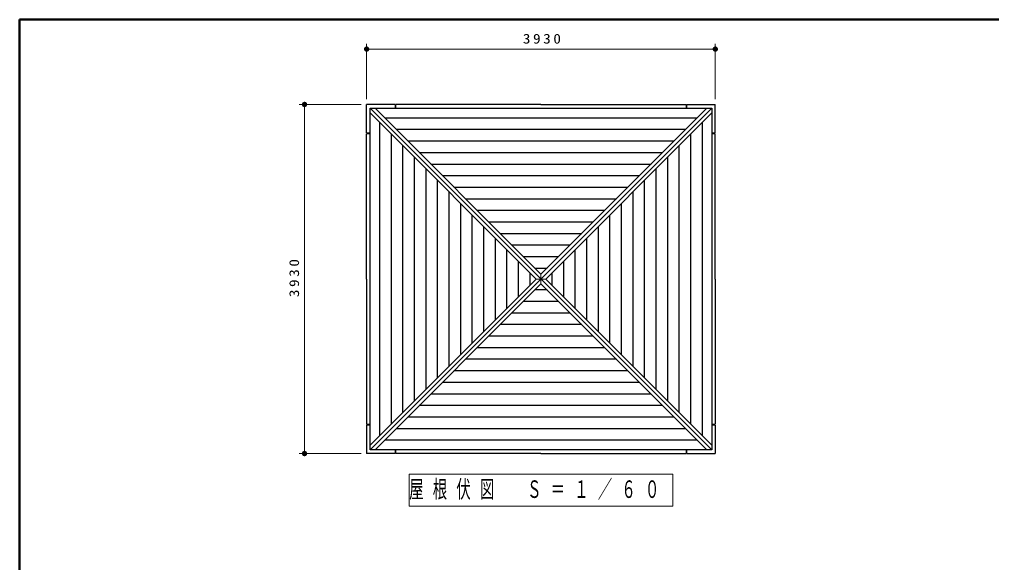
# Model space of a CAD drawing. Units: millimetres on the paper, scale 1:60. Extents: x -365 to 0, y 0 to 257.
# Drawn here: x -365 to -182.4, y 155.1 to 257 of the extents above; entities that cross this region are included whole.
import ezdxf

# ---------------------------------------------------------------- set-up
doc = ezdxf.new("R2010")
doc.units = ezdxf.units.MM
doc.layers.add('LY_1', color=7, linetype='Continuous', lineweight=13)
doc.styles.add('ＭＳ ゴシック', font='')
doc.styles.get('ＭＳ ゴシック').set_extended_font_data('MS Gothic')

# ---------------------------------------------------------------- blocks, each defined once
blk = doc.blocks.new('filled_dot')
at = {"color": 0, "linetype": 'Continuous', "lineweight": -2, "const_width": 1.25}
blk.add_lwpolyline([(-0.625, 0, 1), (0.625, 0, 1)], format="xyb", close=True, dxfattribs=at)

msp = doc.modelspace()

# ---------------------------------------------------------------- linework, layer by layer
at = {"layer": 'LY_1', "lineweight": 50}
for p, q in [((-365, 257), (-365, 0)), ((0, 257), (-365, 257))]:
    msp.add_line(p, q, dxfattribs=at)
at = {"layer": 'LY_1'}
for p, q in [((-299.781, 242.051), (-299.781, 252.441)), ((-234.281, 242.051), (-234.281, 252.441)), ((-299.781, 251.441), (-234.281, 251.441)), ((-300.781, 241.051), (-312.448, 241.051)), ((-311.448, 175.551), (-311.448, 241.051)), ((-294.448, 241.051), (-294.448, 240.373)), ((-294.281, 241.051), (-294.281, 240.373)), ((-239.781, 241.051), (-239.781, 240.373)), ((-239.615, 241.051), (-239.615, 240.373)), ((-299.103, 239.475), (-267.929, 208.301)), ((-298.205, 240.373), (-267.031, 209.199)), ((-294.281, 240.885), (-294.448, 240.885)), ((-235.858, 240.373), (-267.031, 209.199)), ((-234.96, 239.475), (-266.133, 208.301)), ((-239.781, 240.885), (-239.615, 240.885)), ((-299.781, 235.718), (-299.103, 235.718)), ((-299.615, 235.551), (-299.615, 235.718)), ((-234.281, 235.718), (-234.96, 235.718)), ((-234.448, 235.551), (-234.448, 235.718)), ((-299.781, 235.551), (-299.103, 235.551)), ((-234.281, 235.551), (-234.96, 235.551)), ((-299.103, 177.128), (-267.929, 208.301)), ((-267.929, 208.301), (-267.031, 208.301)), ((-267.031, 209.199), (-267.031, 208.301)), ((-266.133, 208.301), (-267.031, 208.301)), ((-267.031, 207.403), (-267.031, 208.301)), ((-234.96, 177.128), (-266.133, 208.301)), ((-298.205, 176.23), (-267.031, 207.403)), ((-235.858, 176.23), (-267.031, 207.403)), ((-299.781, 181.051), (-299.103, 181.051)), ((-299.781, 180.885), (-299.103, 180.885)), ((-299.615, 181.051), (-299.615, 180.885)), ((-234.281, 181.051), (-234.96, 181.051)), ((-234.281, 180.885), (-234.96, 180.885)), ((-234.448, 181.051), (-234.448, 180.885)), ((-300.781, 175.551), (-312.448, 175.551)), ((-294.448, 175.551), (-294.448, 176.23)), ((-294.281, 175.718), (-294.448, 175.718)), ((-294.281, 175.551), (-294.281, 176.23)), ((-239.781, 175.551), (-239.781, 176.23)), ((-239.781, 175.718), (-239.615, 175.718)), ((-239.615, 175.551), (-239.615, 176.23)), ((-242.281, 171.679), (-291.781, 171.679)), ((-291.781, 171.679), (-291.781, 165.679)), ((-242.281, 165.679), (-242.281, 171.679)), ((-291.781, 165.679), (-242.281, 165.679))]:
    msp.add_line(p, q, dxfattribs=at)
at = {"layer": 'LY_1', "lineweight": 25}
for p, q in [((-299.781, 235.718), (-299.781, 241.051)), ((-294.448, 241.051), (-299.781, 241.051)), ((-267.031, 241.051), (-294.281, 241.051)), ((-267.031, 241.051), (-239.781, 241.051)), ((-239.615, 241.051), (-234.281, 241.051)), ((-234.281, 235.718), (-234.281, 241.051)), ((-299.103, 240.373), (-234.96, 176.23)), ((-299.103, 176.23), (-234.96, 240.373)), ((-299.103, 240.373), (-267.031, 240.373)), ((-299.103, 208.301), (-299.103, 240.373)), ((-267.031, 240.373), (-234.96, 240.373)), ((-234.96, 240.373), (-234.96, 208.301)), ((-297.291, 178.939), (-297.291, 237.663)), ((-296.393, 238.561), (-237.67, 238.561)), ((-236.772, 237.663), (-236.772, 178.939)), ((-294.223, 236.391), (-239.84, 236.391)), ((-299.781, 208.301), (-299.781, 235.551)), ((-295.121, 181.11), (-295.121, 235.493)), ((-292.053, 234.221), (-242.01, 234.221)), ((-238.942, 235.493), (-238.942, 181.11)), ((-234.281, 208.301), (-234.281, 235.551)), ((-292.951, 183.28), (-292.951, 233.323)), ((-289.883, 232.05), (-244.18, 232.05)), ((-241.112, 233.323), (-241.112, 183.28)), ((-290.781, 185.45), (-290.781, 231.152)), ((-243.282, 231.152), (-243.282, 185.45)), ((-288.61, 187.62), (-288.61, 228.982)), ((-287.712, 229.88), (-246.351, 229.88)), ((-245.452, 228.982), (-245.452, 187.62)), ((-286.44, 189.791), (-286.44, 226.812)), ((-285.542, 227.71), (-248.521, 227.71)), ((-247.623, 226.812), (-247.623, 189.791)), ((-284.27, 191.961), (-284.27, 224.642)), ((-283.372, 225.54), (-250.691, 225.54)), ((-249.793, 224.642), (-249.793, 191.961)), ((-281.202, 223.37), (-252.861, 223.37)), ((-282.1, 194.131), (-282.1, 222.472)), ((-279.032, 221.199), (-255.031, 221.199)), ((-251.963, 222.472), (-251.963, 194.131)), ((-279.93, 196.301), (-279.93, 220.301)), ((-254.133, 220.301), (-254.133, 196.301)), ((-277.759, 198.471), (-277.759, 218.131)), ((-276.861, 219.029), (-257.202, 219.029)), ((-256.304, 218.131), (-256.304, 198.471)), ((-275.589, 200.642), (-275.589, 215.961)), ((-274.691, 216.859), (-259.372, 216.859)), ((-258.474, 215.961), (-258.474, 200.642)), ((-273.419, 202.812), (-273.419, 213.791)), ((-272.521, 214.689), (-261.542, 214.689)), ((-260.644, 213.791), (-260.644, 202.812)), ((-270.351, 212.519), (-263.712, 212.519)), ((-271.249, 204.982), (-271.249, 211.621)), ((-268.18, 210.348), (-265.882, 210.348)), ((-262.814, 211.621), (-262.814, 204.982)), ((-299.781, 208.301), (-299.781, 181.051)), ((-299.103, 176.23), (-299.103, 208.301)), ((-269.079, 207.152), (-269.079, 209.45)), ((-264.984, 209.45), (-264.984, 207.152)), ((-234.96, 208.301), (-234.96, 176.23)), ((-234.281, 208.301), (-234.281, 181.051)), ((-265.882, 206.254), (-268.18, 206.254)), ((-263.712, 204.084), (-270.351, 204.084)), ((-261.542, 201.914), (-272.521, 201.914)), ((-259.372, 199.744), (-274.691, 199.744)), ((-257.202, 197.573), (-276.861, 197.573)), ((-255.031, 195.403), (-279.032, 195.403)), ((-252.861, 193.233), (-281.202, 193.233)), ((-250.691, 191.063), (-283.372, 191.063)), ((-248.521, 188.893), (-285.542, 188.893)), ((-246.351, 186.722), (-287.712, 186.722)), ((-244.18, 184.552), (-289.883, 184.552)), ((-299.781, 180.885), (-299.781, 175.551)), ((-242.01, 182.382), (-292.053, 182.382)), ((-234.281, 180.885), (-234.281, 175.551)), ((-239.84, 180.212), (-294.223, 180.212)), ((-237.67, 178.041), (-296.393, 178.041)), ((-294.448, 175.551), (-299.781, 175.551)), ((-267.031, 176.23), (-299.103, 176.23)), ((-267.031, 175.551), (-294.281, 175.551)), ((-234.96, 176.23), (-267.031, 176.23)), ((-267.031, 175.551), (-239.781, 175.551)), ((-239.615, 175.551), (-234.281, 175.551))]:
    msp.add_line(p, q, dxfattribs=at)

# ---------------------------------------------------------------- block references
at = {"layer": 'LY_1', "xscale": 0.4, "yscale": 0.4}
msp.add_blockref('filled_dot', (-299.781, 251.441), dxfattribs=at)
for p, rotation in [((-234.281, 251.441), 180), ((-311.448, 241.051), 270), ((-311.448, 175.551), 90)]:
    msp.add_blockref('filled_dot', p, dxfattribs=dict(at, rotation=rotation))

# ---------------------------------------------------------------- texts
at = {"layer": 'LY_1', "style": 'ＭＳ ゴシック'}
for s, insert, char_height, attachment_point in [('\\T1.33;\\W1.15;3930', (-266.622, 252.441), 1.833, 8), ('\\T1.64;\\W0.6;屋根伏図\u3000Ｓ＝１／６０', (-291.781, 168.679), 3.299, 4)]:
    msp.add_mtext(s, dxfattribs=dict(at, insert=insert, char_height=char_height, attachment_point=attachment_point))
at = {"layer": 'LY_1', "insert": (-312.448, 208.71), "char_height": 1.833, "attachment_point": 8, "rotation": 90, "style": 'ＭＳ ゴシック'}
msp.add_mtext('\\T1.33;\\W1.15;3930', dxfattribs=at)

doc.saveas('drawing.dxf')
